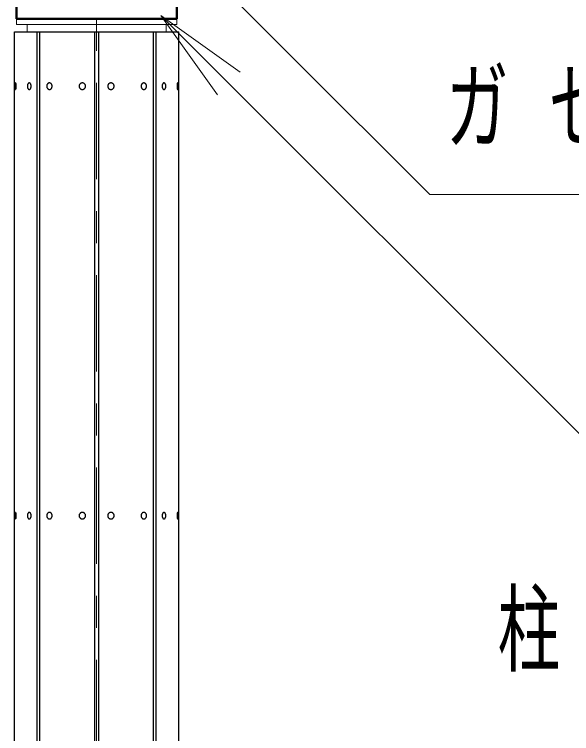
# Model space of a CAD drawing. Units: millimetres on the paper, scale 1:50. Extents: x -365 to 2, y 0 to 257.
# Drawn here: x -85.07 to -67.7, y 191.5 to 213.94 of the extents above; entities that cross this region are included whole.
import ezdxf

# ---------------------------------------------------------------- set-up
doc = ezdxf.new("R2010")
doc.units = ezdxf.units.MM
doc.linetypes.add('USER2', pattern=[6, 3, -1, 1, -1])
doc.layers.add('LY_1', color=7, linetype='Continuous', lineweight=25)
doc.styles.add('ＭＳ ゴシック', font='')
doc.styles.get('ＭＳ ゴシック').set_extended_font_data('MS Gothic')

msp = doc.modelspace()

# ---------------------------------------------------------------- linework, layer by layer
at = {"layer": 'LY_1', "linetype": 'USER2', "lineweight": 13}
msp.add_line((-82.507, 166.804), (-82.507, 230.028), dxfattribs=at)
at = {"layer": 'LY_1', "color": 140, "lineweight": 50}
for p, q in [((-85.007, 214.264), (-85.007, 213.804)), ((-80.007, 214.264), (-80.007, 213.804)), ((-85.007, 213.804), (-80.007, 213.804))]:
    msp.add_line(p, q, dxfattribs=at)
at = {"layer": 'LY_1', "lineweight": 13}
for p, q in [((-78.735, 211.43), (-80.503, 213.905)), ((-80.503, 213.905), (-78.028, 212.137)), ((-80.503, 213.905), (-78.382, 211.784)), ((-85.007, 213.804), (-85.007, 213.624)), ((-85.007, 213.804), (-80.007, 213.804)), ((-80.007, 213.804), (-80.007, 213.624)), ((-85.007, 213.624), (-80.007, 213.624)), ((-84.67, 213.624), (-84.67, 213.404)), ((-80.344, 213.624), (-80.344, 213.404))]:
    msp.add_line(p, q, dxfattribs=at)
at = {"layer": 'LY_1'}
for p, q in [((-85.07, 213.404), (-79.944, 213.404)), ((-85.07, 169.804), (-85.07, 213.404)), ((-84.36, 169.804), (-84.36, 213.404)), ((-84.276, 169.804), (-84.276, 213.404)), ((-82.566, 169.804), (-82.566, 213.404)), ((-82.447, 213.404), (-82.447, 169.804)), ((-80.737, 169.804), (-80.737, 213.404)), ((-80.653, 169.804), (-80.653, 213.404)), ((-79.944, 169.804), (-79.944, 213.404))]:
    msp.add_line(p, q, dxfattribs=at)
at = {"layer": 'LY_1', "lineweight": 13}
for points in [[(-80.713, 216.914), (-72.118, 208.32), (-47.163, 208.32)], [(-80.503, 213.905), (-66.774, 200.176), (-39.774, 200.176)]]:
    msp.add_lwpolyline(points, dxfattribs=at)
at = {"layer": 'LY_1'}
for points in [[(-85.031, 211.806), (-85.032, 211.806), (-85.034, 211.804), (-85.035, 211.803), (-85.037, 211.8), (-85.038, 211.796), (-85.039, 211.792), (-85.04, 211.787), (-85.042, 211.782), (-85.043, 211.776), (-85.044, 211.769), (-85.045, 211.762), (-85.045, 211.755), (-85.046, 211.747), (-85.047, 211.739), (-85.047, 211.73), (-85.047, 211.721), (-85.048, 211.712), (-85.048, 211.704), (-85.048, 211.695), (-85.047, 211.686), (-85.047, 211.677), (-85.047, 211.669), (-85.046, 211.66), (-85.045, 211.652), (-85.045, 211.645), (-85.044, 211.638), (-85.043, 211.631), (-85.042, 211.625), (-85.04, 211.62), (-85.039, 211.615), (-85.038, 211.611), (-85.037, 211.607), (-85.035, 211.605), (-85.034, 211.603), (-85.032, 211.601), (-85.031, 211.601), (-85.029, 211.601), (-85.028, 211.603), (-85.026, 211.605), (-85.025, 211.607), (-85.024, 211.611), (-85.022, 211.615), (-85.021, 211.62), (-85.02, 211.625), (-85.019, 211.631), (-85.018, 211.638), (-85.017, 211.645), (-85.016, 211.652), (-85.015, 211.66), (-85.015, 211.669), (-85.014, 211.677), (-85.014, 211.686), (-85.014, 211.695), (-85.014, 211.704), (-85.014, 211.712), (-85.014, 211.721), (-85.014, 211.73), (-85.015, 211.739), (-85.015, 211.747), (-85.016, 211.755), (-85.017, 211.762), (-85.018, 211.769), (-85.019, 211.776), (-85.02, 211.782), (-85.021, 211.787), (-85.022, 211.792), (-85.024, 211.796), (-85.025, 211.8), (-85.026, 211.803), (-85.028, 211.804), (-85.029, 211.806)], [(-84.606, 211.806), (-84.611, 211.806), (-84.616, 211.804), (-84.621, 211.803), (-84.626, 211.8), (-84.631, 211.796), (-84.636, 211.792), (-84.64, 211.787), (-84.644, 211.782), (-84.648, 211.776), (-84.651, 211.769), (-84.654, 211.762), (-84.657, 211.755), (-84.659, 211.747), (-84.661, 211.739), (-84.663, 211.73), (-84.664, 211.721), (-84.665, 211.712), (-84.665, 211.704), (-84.665, 211.695), (-84.664, 211.686), (-84.663, 211.677), (-84.661, 211.669), (-84.659, 211.66), (-84.657, 211.652), (-84.654, 211.645), (-84.651, 211.638), (-84.648, 211.631), (-84.644, 211.625), (-84.64, 211.62), (-84.636, 211.615), (-84.631, 211.611), (-84.626, 211.607), (-84.621, 211.605), (-84.616, 211.603), (-84.611, 211.601), (-84.606, 211.601), (-84.601, 211.601), (-84.596, 211.603), (-84.591, 211.605), (-84.586, 211.607), (-84.582, 211.611), (-84.577, 211.615), (-84.573, 211.62), (-84.569, 211.625), (-84.565, 211.631), (-84.562, 211.638), (-84.558, 211.645), (-84.556, 211.652), (-84.553, 211.66), (-84.551, 211.669), (-84.55, 211.677), (-84.549, 211.686), (-84.548, 211.695), (-84.548, 211.704), (-84.548, 211.712), (-84.549, 211.721), (-84.55, 211.73), (-84.551, 211.739), (-84.553, 211.747), (-84.556, 211.755), (-84.558, 211.762), (-84.562, 211.769), (-84.565, 211.776), (-84.569, 211.782), (-84.573, 211.787), (-84.577, 211.792), (-84.582, 211.796), (-84.586, 211.8), (-84.591, 211.803), (-84.596, 211.804), (-84.601, 211.806)], [(-83.977, 211.806), (-83.985, 211.806), (-83.992, 211.804), (-83.999, 211.803), (-84.006, 211.8), (-84.013, 211.796), (-84.019, 211.792), (-84.026, 211.787), (-84.031, 211.782), (-84.037, 211.776), (-84.042, 211.769), (-84.046, 211.762), (-84.05, 211.755), (-84.054, 211.747), (-84.056, 211.739), (-84.059, 211.73), (-84.06, 211.721), (-84.061, 211.712), (-84.061, 211.704), (-84.061, 211.695), (-84.06, 211.686), (-84.059, 211.677), (-84.056, 211.669), (-84.054, 211.66), (-84.05, 211.652), (-84.046, 211.645), (-84.042, 211.638), (-84.037, 211.631), (-84.031, 211.625), (-84.026, 211.62), (-84.019, 211.615), (-84.013, 211.611), (-84.006, 211.607), (-83.999, 211.605), (-83.992, 211.603), (-83.985, 211.601), (-83.977, 211.601), (-83.97, 211.601), (-83.963, 211.603), (-83.956, 211.605), (-83.949, 211.607), (-83.942, 211.611), (-83.935, 211.615), (-83.929, 211.62), (-83.923, 211.625), (-83.918, 211.631), (-83.913, 211.638), (-83.909, 211.645), (-83.905, 211.652), (-83.901, 211.66), (-83.899, 211.669), (-83.896, 211.677), (-83.895, 211.686), (-83.894, 211.695), (-83.893, 211.704), (-83.894, 211.712), (-83.895, 211.721), (-83.896, 211.73), (-83.899, 211.739), (-83.901, 211.747), (-83.905, 211.755), (-83.909, 211.762), (-83.913, 211.769), (-83.918, 211.776), (-83.923, 211.782), (-83.929, 211.787), (-83.935, 211.792), (-83.942, 211.796), (-83.949, 211.8), (-83.956, 211.803), (-83.963, 211.804), (-83.97, 211.806)], [(-82.952, 211.806), (-82.961, 211.806), (-82.97, 211.804), (-82.978, 211.803), (-82.986, 211.8), (-82.994, 211.796), (-83.002, 211.792), (-83.01, 211.787), (-83.016, 211.782), (-83.023, 211.776), (-83.029, 211.769), (-83.034, 211.762), (-83.039, 211.755), (-83.043, 211.747), (-83.046, 211.739), (-83.049, 211.73), (-83.051, 211.721), (-83.052, 211.712), (-83.052, 211.704), (-83.052, 211.695), (-83.051, 211.686), (-83.049, 211.677), (-83.046, 211.669), (-83.043, 211.66), (-83.039, 211.652), (-83.034, 211.645), (-83.029, 211.638), (-83.023, 211.631), (-83.016, 211.625), (-83.01, 211.62), (-83.002, 211.615), (-82.994, 211.611), (-82.986, 211.607), (-82.978, 211.605), (-82.97, 211.603), (-82.961, 211.601), (-82.952, 211.601), (-82.943, 211.601), (-82.935, 211.603), (-82.926, 211.605), (-82.918, 211.607), (-82.91, 211.611), (-82.902, 211.615), (-82.895, 211.62), (-82.888, 211.625), (-82.881, 211.631), (-82.876, 211.638), (-82.87, 211.645), (-82.866, 211.652), (-82.862, 211.66), (-82.858, 211.669), (-82.856, 211.677), (-82.854, 211.686), (-82.853, 211.695), (-82.852, 211.704), (-82.853, 211.712), (-82.854, 211.721), (-82.856, 211.73), (-82.858, 211.739), (-82.862, 211.747), (-82.866, 211.755), (-82.87, 211.762), (-82.876, 211.769), (-82.881, 211.776), (-82.888, 211.782), (-82.895, 211.787), (-82.902, 211.792), (-82.91, 211.796), (-82.918, 211.8), (-82.926, 211.803), (-82.935, 211.804), (-82.943, 211.806)], [(-82.061, 211.806), (-82.07, 211.806), (-82.078, 211.804), (-82.087, 211.803), (-82.095, 211.8), (-82.103, 211.796), (-82.111, 211.792), (-82.118, 211.787), (-82.125, 211.782), (-82.132, 211.776), (-82.137, 211.769), (-82.143, 211.762), (-82.147, 211.755), (-82.152, 211.747), (-82.155, 211.739), (-82.157, 211.73), (-82.159, 211.721), (-82.161, 211.712), (-82.161, 211.704), (-82.161, 211.695), (-82.159, 211.686), (-82.157, 211.677), (-82.155, 211.669), (-82.152, 211.66), (-82.147, 211.652), (-82.143, 211.645), (-82.137, 211.638), (-82.132, 211.631), (-82.125, 211.625), (-82.118, 211.62), (-82.111, 211.615), (-82.103, 211.611), (-82.095, 211.607), (-82.087, 211.605), (-82.078, 211.603), (-82.07, 211.601), (-82.061, 211.601), (-82.052, 211.601), (-82.044, 211.603), (-82.035, 211.605), (-82.027, 211.607), (-82.019, 211.611), (-82.011, 211.615), (-82.004, 211.62), (-81.997, 211.625), (-81.99, 211.631), (-81.984, 211.638), (-81.979, 211.645), (-81.974, 211.652), (-81.97, 211.66), (-81.967, 211.669), (-81.964, 211.677), (-81.962, 211.686), (-81.961, 211.695), (-81.961, 211.704), (-81.961, 211.712), (-81.962, 211.721), (-81.964, 211.73), (-81.967, 211.739), (-81.97, 211.747), (-81.974, 211.755), (-81.979, 211.762), (-81.984, 211.769), (-81.99, 211.776), (-81.997, 211.782), (-82.004, 211.787), (-82.011, 211.792), (-82.019, 211.796), (-82.027, 211.8), (-82.035, 211.803), (-82.044, 211.804), (-82.052, 211.806)], [(-81.036, 211.806), (-81.043, 211.806), (-81.05, 211.804), (-81.057, 211.803), (-81.064, 211.8), (-81.071, 211.796), (-81.078, 211.792), (-81.084, 211.787), (-81.09, 211.782), (-81.095, 211.776), (-81.1, 211.769), (-81.104, 211.762), (-81.108, 211.755), (-81.112, 211.747), (-81.115, 211.739), (-81.117, 211.73), (-81.118, 211.721), (-81.119, 211.712), (-81.12, 211.704), (-81.119, 211.695), (-81.118, 211.686), (-81.117, 211.677), (-81.115, 211.669), (-81.112, 211.66), (-81.108, 211.652), (-81.104, 211.645), (-81.1, 211.638), (-81.095, 211.631), (-81.09, 211.625), (-81.084, 211.62), (-81.078, 211.615), (-81.071, 211.611), (-81.064, 211.607), (-81.057, 211.605), (-81.05, 211.603), (-81.043, 211.601), (-81.036, 211.601), (-81.028, 211.601), (-81.021, 211.603), (-81.014, 211.605), (-81.007, 211.607), (-81, 211.611), (-80.994, 211.615), (-80.987, 211.62), (-80.982, 211.625), (-80.976, 211.631), (-80.971, 211.638), (-80.967, 211.645), (-80.963, 211.652), (-80.959, 211.66), (-80.957, 211.669), (-80.954, 211.677), (-80.953, 211.686), (-80.952, 211.695), (-80.952, 211.704), (-80.952, 211.712), (-80.953, 211.721), (-80.954, 211.73), (-80.957, 211.739), (-80.959, 211.747), (-80.963, 211.755), (-80.967, 211.762), (-80.971, 211.769), (-80.976, 211.776), (-80.982, 211.782), (-80.987, 211.787), (-80.994, 211.792), (-81, 211.796), (-81.007, 211.8), (-81.014, 211.803), (-81.021, 211.804), (-81.028, 211.806)], [(-80.407, 211.806), (-80.412, 211.806), (-80.417, 211.804), (-80.422, 211.803), (-80.427, 211.8), (-80.431, 211.796), (-80.436, 211.792), (-80.44, 211.787), (-80.444, 211.782), (-80.448, 211.776), (-80.452, 211.769), (-80.455, 211.762), (-80.457, 211.755), (-80.46, 211.747), (-80.462, 211.739), (-80.463, 211.73), (-80.464, 211.721), (-80.465, 211.712), (-80.465, 211.704), (-80.465, 211.695), (-80.464, 211.686), (-80.463, 211.677), (-80.462, 211.669), (-80.46, 211.66), (-80.457, 211.652), (-80.455, 211.645), (-80.452, 211.638), (-80.448, 211.631), (-80.444, 211.625), (-80.44, 211.62), (-80.436, 211.615), (-80.431, 211.611), (-80.427, 211.607), (-80.422, 211.605), (-80.417, 211.603), (-80.412, 211.601), (-80.407, 211.601), (-80.402, 211.601), (-80.397, 211.603), (-80.392, 211.605), (-80.387, 211.607), (-80.382, 211.611), (-80.377, 211.615), (-80.373, 211.62), (-80.369, 211.625), (-80.365, 211.631), (-80.362, 211.638), (-80.359, 211.645), (-80.356, 211.652), (-80.354, 211.66), (-80.352, 211.669), (-80.35, 211.677), (-80.349, 211.686), (-80.348, 211.695), (-80.348, 211.704), (-80.348, 211.712), (-80.349, 211.721), (-80.35, 211.73), (-80.352, 211.739), (-80.354, 211.747), (-80.356, 211.755), (-80.359, 211.762), (-80.362, 211.769), (-80.365, 211.776), (-80.369, 211.782), (-80.373, 211.787), (-80.377, 211.792), (-80.382, 211.796), (-80.387, 211.8), (-80.392, 211.803), (-80.397, 211.804), (-80.402, 211.806)], [(-79.982, 211.806), (-79.984, 211.806), (-79.985, 211.804), (-79.987, 211.803), (-79.988, 211.8), (-79.989, 211.796), (-79.991, 211.792), (-79.992, 211.787), (-79.993, 211.782), (-79.994, 211.776), (-79.995, 211.769), (-79.996, 211.762), (-79.997, 211.755), (-79.998, 211.747), (-79.998, 211.739), (-79.999, 211.73), (-79.999, 211.721), (-79.999, 211.712), (-79.999, 211.704), (-79.999, 211.695), (-79.999, 211.686), (-79.999, 211.677), (-79.998, 211.669), (-79.998, 211.66), (-79.997, 211.652), (-79.996, 211.645), (-79.995, 211.638), (-79.994, 211.631), (-79.993, 211.625), (-79.992, 211.62), (-79.991, 211.615), (-79.989, 211.611), (-79.988, 211.607), (-79.987, 211.605), (-79.985, 211.603), (-79.984, 211.601), (-79.982, 211.601), (-79.981, 211.601), (-79.979, 211.603), (-79.978, 211.605), (-79.976, 211.607), (-79.975, 211.611), (-79.974, 211.615), (-79.973, 211.62), (-79.971, 211.625), (-79.97, 211.631), (-79.969, 211.638), (-79.968, 211.645), (-79.968, 211.652), (-79.967, 211.66), (-79.966, 211.669), (-79.966, 211.677), (-79.966, 211.686), (-79.965, 211.695), (-79.965, 211.704), (-79.965, 211.712), (-79.966, 211.721), (-79.966, 211.73), (-79.966, 211.739), (-79.967, 211.747), (-79.968, 211.755), (-79.968, 211.762), (-79.969, 211.769), (-79.97, 211.776), (-79.971, 211.782), (-79.973, 211.787), (-79.974, 211.792), (-79.975, 211.796), (-79.976, 211.8), (-79.978, 211.803), (-79.979, 211.804), (-79.981, 211.806)], [(-85.031, 198.406), (-85.032, 198.406), (-85.034, 198.404), (-85.035, 198.403), (-85.037, 198.4), (-85.038, 198.396), (-85.039, 198.392), (-85.04, 198.387), (-85.042, 198.382), (-85.043, 198.376), (-85.044, 198.369), (-85.045, 198.362), (-85.045, 198.355), (-85.046, 198.347), (-85.047, 198.339), (-85.047, 198.33), (-85.047, 198.321), (-85.048, 198.312), (-85.048, 198.304), (-85.048, 198.295), (-85.047, 198.286), (-85.047, 198.277), (-85.047, 198.269), (-85.046, 198.26), (-85.045, 198.252), (-85.045, 198.245), (-85.044, 198.238), (-85.043, 198.231), (-85.042, 198.225), (-85.04, 198.22), (-85.039, 198.215), (-85.038, 198.211), (-85.037, 198.207), (-85.035, 198.205), (-85.034, 198.203), (-85.032, 198.201), (-85.031, 198.201), (-85.029, 198.201), (-85.028, 198.203), (-85.026, 198.205), (-85.025, 198.207), (-85.024, 198.211), (-85.022, 198.215), (-85.021, 198.22), (-85.02, 198.225), (-85.019, 198.231), (-85.018, 198.238), (-85.017, 198.245), (-85.016, 198.252), (-85.015, 198.26), (-85.015, 198.269), (-85.014, 198.277), (-85.014, 198.286), (-85.014, 198.295), (-85.014, 198.304), (-85.014, 198.312), (-85.014, 198.321), (-85.014, 198.33), (-85.015, 198.339), (-85.015, 198.347), (-85.016, 198.355), (-85.017, 198.362), (-85.018, 198.369), (-85.019, 198.376), (-85.02, 198.382), (-85.021, 198.387), (-85.022, 198.392), (-85.024, 198.396), (-85.025, 198.4), (-85.026, 198.403), (-85.028, 198.404), (-85.029, 198.406)], [(-84.606, 198.406), (-84.611, 198.406), (-84.616, 198.404), (-84.621, 198.403), (-84.626, 198.4), (-84.631, 198.396), (-84.636, 198.392), (-84.64, 198.387), (-84.644, 198.382), (-84.648, 198.376), (-84.651, 198.369), (-84.654, 198.362), (-84.657, 198.355), (-84.659, 198.347), (-84.661, 198.339), (-84.663, 198.33), (-84.664, 198.321), (-84.665, 198.312), (-84.665, 198.304), (-84.665, 198.295), (-84.664, 198.286), (-84.663, 198.277), (-84.661, 198.269), (-84.659, 198.26), (-84.657, 198.252), (-84.654, 198.245), (-84.651, 198.238), (-84.648, 198.231), (-84.644, 198.225), (-84.64, 198.22), (-84.636, 198.215), (-84.631, 198.211), (-84.626, 198.207), (-84.621, 198.205), (-84.616, 198.203), (-84.611, 198.201), (-84.606, 198.201), (-84.601, 198.201), (-84.596, 198.203), (-84.591, 198.205), (-84.586, 198.207), (-84.582, 198.211), (-84.577, 198.215), (-84.573, 198.22), (-84.569, 198.225), (-84.565, 198.231), (-84.562, 198.238), (-84.558, 198.245), (-84.556, 198.252), (-84.553, 198.26), (-84.551, 198.269), (-84.55, 198.277), (-84.549, 198.286), (-84.548, 198.295), (-84.548, 198.304), (-84.548, 198.312), (-84.549, 198.321), (-84.55, 198.33), (-84.551, 198.339), (-84.553, 198.347), (-84.556, 198.355), (-84.558, 198.362), (-84.562, 198.369), (-84.565, 198.376), (-84.569, 198.382), (-84.573, 198.387), (-84.577, 198.392), (-84.582, 198.396), (-84.586, 198.4), (-84.591, 198.403), (-84.596, 198.404), (-84.601, 198.406)], [(-83.977, 198.406), (-83.985, 198.406), (-83.992, 198.404), (-83.999, 198.403), (-84.006, 198.4), (-84.013, 198.396), (-84.019, 198.392), (-84.026, 198.387), (-84.031, 198.382), (-84.037, 198.376), (-84.042, 198.369), (-84.046, 198.362), (-84.05, 198.355), (-84.054, 198.347), (-84.056, 198.339), (-84.059, 198.33), (-84.06, 198.321), (-84.061, 198.312), (-84.061, 198.304), (-84.061, 198.295), (-84.06, 198.286), (-84.059, 198.277), (-84.056, 198.269), (-84.054, 198.26), (-84.05, 198.252), (-84.046, 198.245), (-84.042, 198.238), (-84.037, 198.231), (-84.031, 198.225), (-84.026, 198.22), (-84.019, 198.215), (-84.013, 198.211), (-84.006, 198.207), (-83.999, 198.205), (-83.992, 198.203), (-83.985, 198.201), (-83.977, 198.201), (-83.97, 198.201), (-83.963, 198.203), (-83.956, 198.205), (-83.949, 198.207), (-83.942, 198.211), (-83.935, 198.215), (-83.929, 198.22), (-83.923, 198.225), (-83.918, 198.231), (-83.913, 198.238), (-83.909, 198.245), (-83.905, 198.252), (-83.901, 198.26), (-83.899, 198.269), (-83.896, 198.277), (-83.895, 198.286), (-83.894, 198.295), (-83.893, 198.304), (-83.894, 198.312), (-83.895, 198.321), (-83.896, 198.33), (-83.899, 198.339), (-83.901, 198.347), (-83.905, 198.355), (-83.909, 198.362), (-83.913, 198.369), (-83.918, 198.376), (-83.923, 198.382), (-83.929, 198.387), (-83.935, 198.392), (-83.942, 198.396), (-83.949, 198.4), (-83.956, 198.403), (-83.963, 198.404), (-83.97, 198.406)], [(-82.952, 198.406), (-82.961, 198.406), (-82.97, 198.404), (-82.978, 198.403), (-82.986, 198.4), (-82.994, 198.396), (-83.002, 198.392), (-83.01, 198.387), (-83.016, 198.382), (-83.023, 198.376), (-83.029, 198.369), (-83.034, 198.362), (-83.039, 198.355), (-83.043, 198.347), (-83.046, 198.339), (-83.049, 198.33), (-83.051, 198.321), (-83.052, 198.312), (-83.052, 198.304), (-83.052, 198.295), (-83.051, 198.286), (-83.049, 198.277), (-83.046, 198.269), (-83.043, 198.26), (-83.039, 198.252), (-83.034, 198.245), (-83.029, 198.238), (-83.023, 198.231), (-83.016, 198.225), (-83.01, 198.22), (-83.002, 198.215), (-82.994, 198.211), (-82.986, 198.207), (-82.978, 198.205), (-82.97, 198.203), (-82.961, 198.201), (-82.952, 198.201), (-82.943, 198.201), (-82.935, 198.203), (-82.926, 198.205), (-82.918, 198.207), (-82.91, 198.211), (-82.902, 198.215), (-82.895, 198.22), (-82.888, 198.225), (-82.881, 198.231), (-82.876, 198.238), (-82.87, 198.245), (-82.866, 198.252), (-82.862, 198.26), (-82.858, 198.269), (-82.856, 198.277), (-82.854, 198.286), (-82.853, 198.295), (-82.852, 198.304), (-82.853, 198.312), (-82.854, 198.321), (-82.856, 198.33), (-82.858, 198.339), (-82.862, 198.347), (-82.866, 198.355), (-82.87, 198.362), (-82.876, 198.369), (-82.881, 198.376), (-82.888, 198.382), (-82.895, 198.387), (-82.902, 198.392), (-82.91, 198.396), (-82.918, 198.4), (-82.926, 198.403), (-82.935, 198.404), (-82.943, 198.406)], [(-82.061, 198.406), (-82.07, 198.406), (-82.078, 198.404), (-82.087, 198.403), (-82.095, 198.4), (-82.103, 198.396), (-82.111, 198.392), (-82.118, 198.387), (-82.125, 198.382), (-82.132, 198.376), (-82.137, 198.369), (-82.143, 198.362), (-82.147, 198.355), (-82.152, 198.347), (-82.155, 198.339), (-82.157, 198.33), (-82.159, 198.321), (-82.161, 198.312), (-82.161, 198.304), (-82.161, 198.295), (-82.159, 198.286), (-82.157, 198.277), (-82.155, 198.269), (-82.152, 198.26), (-82.147, 198.252), (-82.143, 198.245), (-82.137, 198.238), (-82.132, 198.231), (-82.125, 198.225), (-82.118, 198.22), (-82.111, 198.215), (-82.103, 198.211), (-82.095, 198.207), (-82.087, 198.205), (-82.078, 198.203), (-82.07, 198.201), (-82.061, 198.201), (-82.052, 198.201), (-82.044, 198.203), (-82.035, 198.205), (-82.027, 198.207), (-82.019, 198.211), (-82.011, 198.215), (-82.004, 198.22), (-81.997, 198.225), (-81.99, 198.231), (-81.984, 198.238), (-81.979, 198.245), (-81.974, 198.252), (-81.97, 198.26), (-81.967, 198.269), (-81.964, 198.277), (-81.962, 198.286), (-81.961, 198.295), (-81.961, 198.304), (-81.961, 198.312), (-81.962, 198.321), (-81.964, 198.33), (-81.967, 198.339), (-81.97, 198.347), (-81.974, 198.355), (-81.979, 198.362), (-81.984, 198.369), (-81.99, 198.376), (-81.997, 198.382), (-82.004, 198.387), (-82.011, 198.392), (-82.019, 198.396), (-82.027, 198.4), (-82.035, 198.403), (-82.044, 198.404), (-82.052, 198.406)], [(-81.036, 198.406), (-81.043, 198.406), (-81.05, 198.404), (-81.057, 198.403), (-81.064, 198.4), (-81.071, 198.396), (-81.078, 198.392), (-81.084, 198.387), (-81.09, 198.382), (-81.095, 198.376), (-81.1, 198.369), (-81.104, 198.362), (-81.108, 198.355), (-81.112, 198.347), (-81.115, 198.339), (-81.117, 198.33), (-81.118, 198.321), (-81.119, 198.312), (-81.12, 198.304), (-81.119, 198.295), (-81.118, 198.286), (-81.117, 198.277), (-81.115, 198.269), (-81.112, 198.26), (-81.108, 198.252), (-81.104, 198.245), (-81.1, 198.238), (-81.095, 198.231), (-81.09, 198.225), (-81.084, 198.22), (-81.078, 198.215), (-81.071, 198.211), (-81.064, 198.207), (-81.057, 198.205), (-81.05, 198.203), (-81.043, 198.201), (-81.036, 198.201), (-81.028, 198.201), (-81.021, 198.203), (-81.014, 198.205), (-81.007, 198.207), (-81, 198.211), (-80.994, 198.215), (-80.987, 198.22), (-80.982, 198.225), (-80.976, 198.231), (-80.971, 198.238), (-80.967, 198.245), (-80.963, 198.252), (-80.959, 198.26), (-80.957, 198.269), (-80.954, 198.277), (-80.953, 198.286), (-80.952, 198.295), (-80.952, 198.304), (-80.952, 198.312), (-80.953, 198.321), (-80.954, 198.33), (-80.957, 198.339), (-80.959, 198.347), (-80.963, 198.355), (-80.967, 198.362), (-80.971, 198.369), (-80.976, 198.376), (-80.982, 198.382), (-80.987, 198.387), (-80.994, 198.392), (-81, 198.396), (-81.007, 198.4), (-81.014, 198.403), (-81.021, 198.404), (-81.028, 198.406)], [(-80.407, 198.406), (-80.412, 198.406), (-80.417, 198.404), (-80.422, 198.403), (-80.427, 198.4), (-80.431, 198.396), (-80.436, 198.392), (-80.44, 198.387), (-80.444, 198.382), (-80.448, 198.376), (-80.452, 198.369), (-80.455, 198.362), (-80.457, 198.355), (-80.46, 198.347), (-80.462, 198.339), (-80.463, 198.33), (-80.464, 198.321), (-80.465, 198.312), (-80.465, 198.304), (-80.465, 198.295), (-80.464, 198.286), (-80.463, 198.277), (-80.462, 198.269), (-80.46, 198.26), (-80.457, 198.252), (-80.455, 198.245), (-80.452, 198.238), (-80.448, 198.231), (-80.444, 198.225), (-80.44, 198.22), (-80.436, 198.215), (-80.431, 198.211), (-80.427, 198.207), (-80.422, 198.205), (-80.417, 198.203), (-80.412, 198.201), (-80.407, 198.201), (-80.402, 198.201), (-80.397, 198.203), (-80.392, 198.205), (-80.387, 198.207), (-80.382, 198.211), (-80.377, 198.215), (-80.373, 198.22), (-80.369, 198.225), (-80.365, 198.231), (-80.362, 198.238), (-80.359, 198.245), (-80.356, 198.252), (-80.354, 198.26), (-80.352, 198.269), (-80.35, 198.277), (-80.349, 198.286), (-80.348, 198.295), (-80.348, 198.304), (-80.348, 198.312), (-80.349, 198.321), (-80.35, 198.33), (-80.352, 198.339), (-80.354, 198.347), (-80.356, 198.355), (-80.359, 198.362), (-80.362, 198.369), (-80.365, 198.376), (-80.369, 198.382), (-80.373, 198.387), (-80.377, 198.392), (-80.382, 198.396), (-80.387, 198.4), (-80.392, 198.403), (-80.397, 198.404), (-80.402, 198.406)], [(-79.982, 198.406), (-79.984, 198.406), (-79.985, 198.404), (-79.987, 198.403), (-79.988, 198.4), (-79.989, 198.396), (-79.991, 198.392), (-79.992, 198.387), (-79.993, 198.382), (-79.994, 198.376), (-79.995, 198.369), (-79.996, 198.362), (-79.997, 198.355), (-79.998, 198.347), (-79.998, 198.339), (-79.999, 198.33), (-79.999, 198.321), (-79.999, 198.312), (-79.999, 198.304), (-79.999, 198.295), (-79.999, 198.286), (-79.999, 198.277), (-79.998, 198.269), (-79.998, 198.26), (-79.997, 198.252), (-79.996, 198.245), (-79.995, 198.238), (-79.994, 198.231), (-79.993, 198.225), (-79.992, 198.22), (-79.991, 198.215), (-79.989, 198.211), (-79.988, 198.207), (-79.987, 198.205), (-79.985, 198.203), (-79.984, 198.201), (-79.982, 198.201), (-79.981, 198.201), (-79.979, 198.203), (-79.978, 198.205), (-79.976, 198.207), (-79.975, 198.211), (-79.974, 198.215), (-79.973, 198.22), (-79.971, 198.225), (-79.97, 198.231), (-79.969, 198.238), (-79.968, 198.245), (-79.968, 198.252), (-79.967, 198.26), (-79.966, 198.269), (-79.966, 198.277), (-79.966, 198.286), (-79.965, 198.295), (-79.965, 198.304), (-79.965, 198.312), (-79.966, 198.321), (-79.966, 198.33), (-79.966, 198.339), (-79.967, 198.347), (-79.968, 198.355), (-79.968, 198.362), (-79.969, 198.369), (-79.97, 198.376), (-79.971, 198.382), (-79.973, 198.387), (-79.974, 198.392), (-79.975, 198.396), (-79.976, 198.4), (-79.978, 198.403), (-79.979, 198.404), (-79.981, 198.406)]]:
    msp.add_lwpolyline(points, close=True, dxfattribs=at)

# ---------------------------------------------------------------- texts
at = {"layer": 'LY_1', "char_height": 2.199, "attachment_point": 4, "style": 'ＭＳ ゴシック'}
for s, insert in [('\\T1.64;\\W0.65;ガセットＰＬ－９', (-71.618, 210.97)), ('\\T1.64;\\W0.65;柱：φ２１６．３×４．５', (-70.007, 194.471))]:
    msp.add_mtext(s, dxfattribs=dict(at, insert=insert))

doc.saveas('drawing.dxf')
